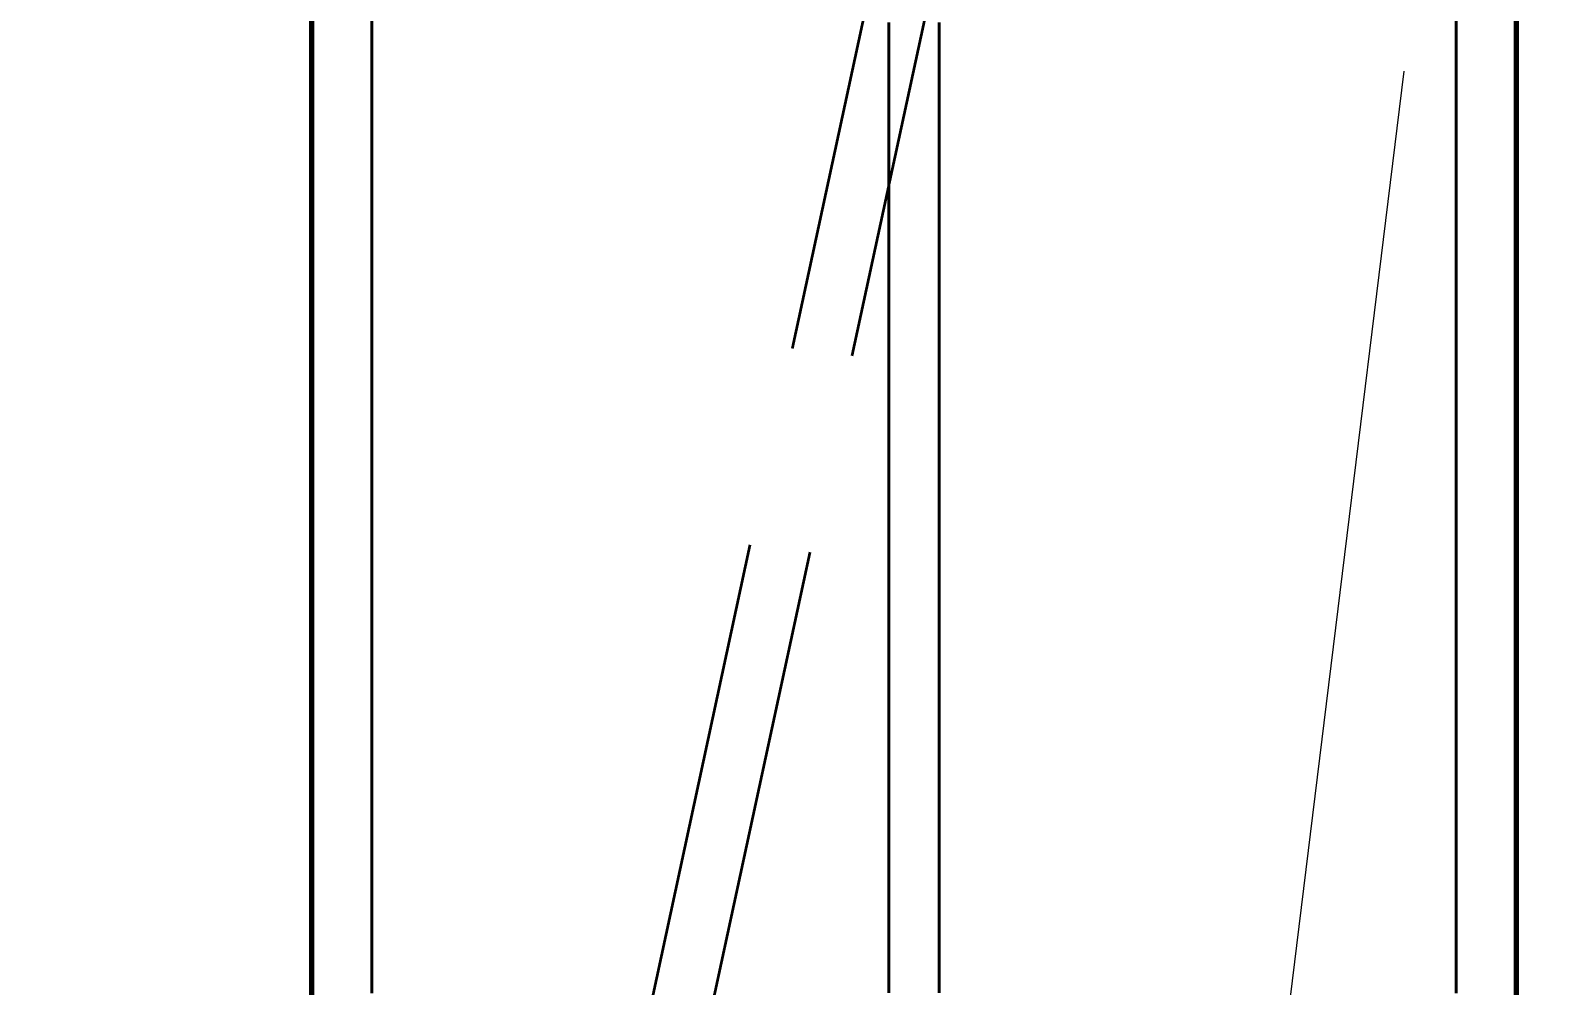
# Model space of a CAD drawing. Header units: millimetres. Extents: x 0 to 2382, y 0 to 420.
# Drawn here: x 132 to 139.64, y 226.1 to 230.86 of the extents above; entities that cross this region are included whole.
import ezdxf

# ---------------------------------------------------------------- set-up
doc = ezdxf.new("R2010")
doc.units = ezdxf.units.MM
doc.linetypes.add('IRAM-E-TRAZOS', pattern=[5, 4, -1])
doc.linetypes.add('IRAM-F-TRAZO-PUNTO', pattern=[20, 15, -2, 1, -2])
for name, color, linetype, lineweight in [('01-VISIBLE', 7, 'CONTINUOUS', 70), ('02-OCULTA', 4, 'IRAM-E-TRAZOS', 35), ('03-EJE', 1, 'IRAM-F-TRAZO-PUNTO', 18), ('04-COTA', 3, 'CONTINUOUS', 18)]:
    doc.layers.add(name, color=color, linetype=linetype, lineweight=lineweight)
doc.styles.add('ISO3098', font='isocpeur.ttf')
doc.dimstyles.new('FLAMA-IRAM', dxfattribs={"dimtxt": 3.5, "dimasz": 3.5, "dimexe": 2, "dimexo": 1.5, "dimgap": 1, "dimtad": 1, "dimdec": 1, "dimtxsty": 'ISO3098', "dimblk": 'IRAM_FLECHA', "dimblk1": 'IRAM_FLECHA', "dimblk2": 'IRAM_FLECHA', "dimcen": 2.5, "dimclrd": 256, "dimclre": 256, "dimclrt": 256, "dimazin": 3, "dimtfac": 1, "dimtmove": 0, "dimatfit": 3, "dimlwd": 18, "dimlwe": 18})

# ---------------------------------------------------------------- blocks, each defined once
blk = doc.blocks.new('IRAM_FLECHA')
blk.add_solid([(0, 0), (-1, 0.125), (-1, -0.125)])

msp = doc.modelspace()

# ---------------------------------------------------------------- linework, layer by layer
at = {"layer": '01-VISIBLE'}
for points in [[(133.4, 226.0375), (133.4, 226.125), (133.4, 226.2125), (133.4, 226.3), (133.4, 226.3875), (133.4, 226.475), (133.4, 226.5625), (133.4, 226.65), (133.4, 226.7375), (133.4, 226.825), (133.4, 226.9125), (133.4, 227), (133.4, 227.0875), (133.4, 227.175), (133.4, 227.2625), (133.4, 227.35), (133.4, 227.4375), (133.4, 227.525), (133.4, 227.6125), (133.4, 227.7), (133.4, 227.7875), (133.4, 227.875), (133.4, 227.9625), (133.4, 228.05), (133.4, 228.1375), (133.4, 228.225), (133.4, 228.3125), (133.4, 228.4), (133.4, 228.4875), (133.4, 228.575), (133.4, 228.6625), (133.4, 228.75), (133.4, 228.8375), (133.4, 228.925), (133.4, 229.0125), (133.4, 229.1), (133.4, 229.1875), (133.4, 229.275), (133.4, 229.3625), (133.4, 229.45), (133.4, 229.5375), (133.4, 229.625), (133.4, 229.7125), (133.4, 229.8), (133.4, 229.8875), (133.4, 229.975), (133.4, 230.0625), (133.4, 230.15), (133.4, 230.2375), (133.4, 230.325), (133.4, 230.4125), (133.4, 230.5), (133.4, 230.5875), (133.4, 230.675), (133.4, 230.7625), (133.4, 230.85), (133.4, 230.9375)], [(139.4, 226.0375), (139.4, 226.125), (139.4, 226.2125), (139.4, 226.3), (139.4, 226.3875), (139.4, 226.475), (139.4, 226.5625), (139.4, 226.65), (139.4, 226.7375), (139.4, 226.825), (139.4, 226.9125), (139.4, 227), (139.4, 227.0875), (139.4, 227.175), (139.4, 227.2625), (139.4, 227.35), (139.4, 227.4375), (139.4, 227.525), (139.4, 227.6125), (139.4, 227.7), (139.4, 227.7875), (139.4, 227.875), (139.4, 227.9625), (139.4, 228.05), (139.4, 228.1375), (139.4, 228.225), (139.4, 228.3125), (139.4, 228.4), (139.4, 228.4875), (139.4, 228.575), (139.4, 228.6625), (139.4, 228.75), (139.4, 228.8375), (139.4, 228.925), (139.4, 229.0125), (139.4, 229.1), (139.4, 229.1875), (139.4, 229.275), (139.4, 229.3625), (139.4, 229.45), (139.4, 229.5375), (139.4, 229.625), (139.4, 229.7125), (139.4, 229.8), (139.4, 229.8875), (139.4, 229.975), (139.4, 230.0625), (139.4, 230.15), (139.4, 230.2375), (139.4, 230.325), (139.4, 230.4125), (139.4, 230.5), (139.4, 230.5875), (139.4, 230.675), (139.4, 230.7625), (139.4, 230.85), (139.4, 230.9375)]]:
    msp.add_lwpolyline(points, dxfattribs=at)
at = {"layer": '02-OCULTA'}
for p, q in [((138.7376, 242.9609), (134.5139, 223.3311)), ((139.0354, 242.9244), (134.8116, 223.2945))]:
    msp.add_line(p, q, dxfattribs=at)
for points in [[(133.4, 230.9375), (133.4, 230.85), (133.4, 230.7625), (133.4, 230.675), (133.4, 230.5875), (133.4, 230.5), (133.4, 230.4125), (133.4, 230.325), (133.4, 230.2375), (133.4, 230.15), (133.4, 230.0625), (133.4, 229.975), (133.4, 229.8875), (133.4, 229.8), (133.4, 229.7125), (133.4, 229.625), (133.4, 229.5375), (133.4, 229.45), (133.4, 229.3625), (133.4, 229.275), (133.4, 229.1875), (133.4, 229.1), (133.4, 229.0125), (133.4, 228.925), (133.4, 228.8375), (133.4, 228.75), (133.4, 228.6625), (133.4, 228.575), (133.4, 228.4875), (133.4, 228.4), (133.4, 228.3125), (133.4, 228.225), (133.4, 228.1375), (133.4, 228.05), (133.4, 227.9625), (133.4, 227.875), (133.4, 227.7875), (133.4, 227.7), (133.4, 227.6125), (133.4, 227.525), (133.4, 227.4375), (133.4, 227.35), (133.4, 227.2625), (133.4, 227.175), (133.4, 227.0875), (133.4, 227), (133.4, 226.9125), (133.4, 226.825), (133.4, 226.7375), (133.4, 226.65), (133.4, 226.5625), (133.4, 226.475), (133.4, 226.3875), (133.4, 226.3), (133.4, 226.2125), (133.4, 226.125), (133.4, 226.0375)], [(139.4, 230.9375), (139.4, 230.85), (139.4, 230.7625), (139.4, 230.675), (139.4, 230.5875), (139.4, 230.5), (139.4, 230.4125), (139.4, 230.325), (139.4, 230.2375), (139.4, 230.15), (139.4, 230.0625), (139.4, 229.975), (139.4, 229.8875), (139.4, 229.8), (139.4, 229.7125), (139.4, 229.625), (139.4, 229.5375), (139.4, 229.45), (139.4, 229.3625), (139.4, 229.275), (139.4, 229.1875), (139.4, 229.1), (139.4, 229.0125), (139.4, 228.925), (139.4, 228.8375), (139.4, 228.75), (139.4, 228.6625), (139.4, 228.575), (139.4, 228.4875), (139.4, 228.4), (139.4, 228.3125), (139.4, 228.225), (139.4, 228.1375), (139.4, 228.05), (139.4, 227.9625), (139.4, 227.875), (139.4, 227.7875), (139.4, 227.7), (139.4, 227.6125), (139.4, 227.525), (139.4, 227.4375), (139.4, 227.35), (139.4, 227.2625), (139.4, 227.175), (139.4, 227.0875), (139.4, 227), (139.4, 226.9125), (139.4, 226.825), (139.4, 226.7375), (139.4, 226.65), (139.4, 226.5625), (139.4, 226.475), (139.4, 226.3875), (139.4, 226.3), (139.4, 226.2125), (139.4, 226.125), (139.4, 226.0375)], [(133.4, 226.062), (133.4, 226.125), (133.4, 226.188), (133.4, 226.251), (133.4, 226.314), (133.4, 226.377), (133.4, 226.44), (133.4, 226.503), (133.4, 226.566), (133.4, 226.629), (133.4, 226.692), (133.4, 226.755), (133.4, 226.818), (133.4, 226.881), (133.4, 226.944), (133.4, 227.007), (133.4, 227.07), (133.4, 227.133), (133.4, 227.196), (133.4, 227.259), (133.4, 227.322), (133.4, 227.385), (133.4, 227.448), (133.4, 227.511), (133.4, 227.574), (133.4, 227.637), (133.4, 227.7), (133.4, 227.763), (133.4, 227.826), (133.4, 227.889), (133.4, 227.952), (133.4, 228.015), (133.4, 228.078), (133.4, 228.141), (133.4, 228.204), (133.4, 228.267), (133.4, 228.33), (133.4, 228.393), (133.4, 228.456), (133.4, 228.519), (133.4, 228.582), (133.4, 228.645), (133.4, 228.708), (133.4, 228.771), (133.4, 228.834), (133.4, 228.897), (133.4, 228.96), (133.4, 229.023), (133.4, 229.086), (133.4, 229.149), (133.4, 229.212), (133.4, 229.275), (133.4, 229.338), (133.4, 229.401), (133.4, 229.464), (133.4, 229.527), (133.4, 229.59), (133.4, 229.653), (133.4, 229.716), (133.4, 229.779), (133.4, 229.842), (133.4, 229.905), (133.4, 229.968), (133.4, 230.031), (133.4, 230.094), (133.4, 230.157), (133.4, 230.22), (133.4, 230.283), (133.4, 230.346), (133.4, 230.409), (133.4, 230.472), (133.4, 230.535), (133.4, 230.598), (133.4, 230.661), (133.4, 230.724), (133.4, 230.787), (133.4, 230.85), (133.4, 230.913)], [(133.4, 230.913), (133.4, 230.85), (133.4, 230.787), (133.4, 230.724), (133.4, 230.661), (133.4, 230.598), (133.4, 230.535), (133.4, 230.472), (133.4, 230.409), (133.4, 230.346), (133.4, 230.283), (133.4, 230.22), (133.4, 230.157), (133.4, 230.094), (133.4, 230.031), (133.4, 229.968), (133.4, 229.905), (133.4, 229.842), (133.4, 229.779), (133.4, 229.716), (133.4, 229.653), (133.4, 229.59), (133.4, 229.527), (133.4, 229.464), (133.4, 229.401), (133.4, 229.338), (133.4, 229.275), (133.4, 229.212), (133.4, 229.149), (133.4, 229.086), (133.4, 229.023), (133.4, 228.96), (133.4, 228.897), (133.4, 228.834), (133.4, 228.771), (133.4, 228.708), (133.4, 228.645), (133.4, 228.582), (133.4, 228.519), (133.4, 228.456), (133.4, 228.393), (133.4, 228.33), (133.4, 228.267), (133.4, 228.204), (133.4, 228.141), (133.4, 228.078), (133.4, 228.015), (133.4, 227.952), (133.4, 227.889), (133.4, 227.826), (133.4, 227.763), (133.4, 227.7), (133.4, 227.637), (133.4, 227.574), (133.4, 227.511), (133.4, 227.448), (133.4, 227.385), (133.4, 227.322), (133.4, 227.259), (133.4, 227.196), (133.4, 227.133), (133.4, 227.07), (133.4, 227.007), (133.4, 226.944), (133.4, 226.881), (133.4, 226.818), (133.4, 226.755), (133.4, 226.692), (133.4, 226.629), (133.4, 226.566), (133.4, 226.503), (133.4, 226.44), (133.4, 226.377), (133.4, 226.314), (133.4, 226.251), (133.4, 226.188), (133.4, 226.125), (133.4, 226.062)], [(133.7, 226.062), (133.7, 226.125), (133.7, 226.188), (133.7, 226.251), (133.7, 226.314), (133.7, 226.377), (133.7, 226.44), (133.7, 226.503), (133.7, 226.566), (133.7, 226.629), (133.7, 226.692), (133.7, 226.755), (133.7, 226.818), (133.7, 226.881), (133.7, 226.944), (133.7, 227.007), (133.7, 227.07), (133.7, 227.133), (133.7, 227.196), (133.7, 227.259), (133.7, 227.322), (133.7, 227.385), (133.7, 227.448), (133.7, 227.511), (133.7, 227.574), (133.7, 227.637), (133.7, 227.7), (133.7, 227.763), (133.7, 227.826), (133.7, 227.889), (133.7, 227.952), (133.7, 228.015), (133.7, 228.078), (133.7, 228.141), (133.7, 228.204), (133.7, 228.267), (133.7, 228.33), (133.7, 228.393), (133.7, 228.456), (133.7, 228.519), (133.7, 228.582), (133.7, 228.645), (133.7, 228.708), (133.7, 228.771), (133.7, 228.834), (133.7, 228.897), (133.7, 228.96), (133.7, 229.023), (133.7, 229.086), (133.7, 229.149), (133.7, 229.212), (133.7, 229.275), (133.7, 229.338), (133.7, 229.401), (133.7, 229.464), (133.7, 229.527), (133.7, 229.59), (133.7, 229.653), (133.7, 229.716), (133.7, 229.779), (133.7, 229.842), (133.7, 229.905), (133.7, 229.968), (133.7, 230.031), (133.7, 230.094), (133.7, 230.157), (133.7, 230.22), (133.7, 230.283), (133.7, 230.346), (133.7, 230.409), (133.7, 230.472), (133.7, 230.535), (133.7, 230.598), (133.7, 230.661), (133.7, 230.724), (133.7, 230.787), (133.7, 230.85), (133.7, 230.913)], [(133.7, 230.913), (133.7, 230.85), (133.7, 230.787), (133.7, 230.724), (133.7, 230.661), (133.7, 230.598), (133.7, 230.535), (133.7, 230.472), (133.7, 230.409), (133.7, 230.346), (133.7, 230.283), (133.7, 230.22), (133.7, 230.157), (133.7, 230.094), (133.7, 230.031), (133.7, 229.968), (133.7, 229.905), (133.7, 229.842), (133.7, 229.779), (133.7, 229.716), (133.7, 229.653), (133.7, 229.59), (133.7, 229.527), (133.7, 229.464), (133.7, 229.401), (133.7, 229.338), (133.7, 229.275), (133.7, 229.212), (133.7, 229.149), (133.7, 229.086), (133.7, 229.023), (133.7, 228.96), (133.7, 228.897), (133.7, 228.834), (133.7, 228.771), (133.7, 228.708), (133.7, 228.645), (133.7, 228.582), (133.7, 228.519), (133.7, 228.456), (133.7, 228.393), (133.7, 228.33), (133.7, 228.267), (133.7, 228.204), (133.7, 228.141), (133.7, 228.078), (133.7, 228.015), (133.7, 227.952), (133.7, 227.889), (133.7, 227.826), (133.7, 227.763), (133.7, 227.7), (133.7, 227.637), (133.7, 227.574), (133.7, 227.511), (133.7, 227.448), (133.7, 227.385), (133.7, 227.322), (133.7, 227.259), (133.7, 227.196), (133.7, 227.133), (133.7, 227.07), (133.7, 227.007), (133.7, 226.944), (133.7, 226.881), (133.7, 226.818), (133.7, 226.755), (133.7, 226.692), (133.7, 226.629), (133.7, 226.566), (133.7, 226.503), (133.7, 226.44), (133.7, 226.377), (133.7, 226.314), (133.7, 226.251), (133.7, 226.188), (133.7, 226.125), (133.7, 226.062)], [(133.7, 226.064), (133.7, 226.126), (133.7, 226.188), (133.7, 226.25), (133.7, 226.312), (133.7, 226.374), (133.7, 226.436), (133.7, 226.498), (133.7, 226.56), (133.7, 226.622), (133.7, 226.684), (133.7, 226.746), (133.7, 226.808), (133.7, 226.87), (133.7, 226.932), (133.7, 226.994), (133.7, 227.056), (133.7, 227.118), (133.7, 227.18), (133.7, 227.242), (133.7, 227.304), (133.7, 227.366), (133.7, 227.428), (133.7, 227.49), (133.7, 227.552), (133.7, 227.614), (133.7, 227.676), (133.7, 227.738), (133.7, 227.8), (133.7, 227.862), (133.7, 227.924), (133.7, 227.986), (133.7, 228.048), (133.7, 228.11), (133.7, 228.172), (133.7, 228.234), (133.7, 228.296), (133.7, 228.358), (133.7, 228.42), (133.7, 228.482), (133.7, 228.544), (133.7, 228.606), (133.7, 228.668), (133.7, 228.73), (133.7, 228.792), (133.7, 228.854), (133.7, 228.916), (133.7, 228.978), (133.7, 229.04), (133.7, 229.102), (133.7, 229.164), (133.7, 229.226), (133.7, 229.288), (133.7, 229.35), (133.7, 229.412), (133.7, 229.474), (133.7, 229.536), (133.7, 229.598), (133.7, 229.66), (133.7, 229.722), (133.7, 229.784), (133.7, 229.846), (133.7, 229.908), (133.7, 229.97), (133.7, 230.032), (133.7, 230.094), (133.7, 230.156), (133.7, 230.218), (133.7, 230.28), (133.7, 230.342), (133.7, 230.404), (133.7, 230.466), (133.7, 230.528), (133.7, 230.59), (133.7, 230.652), (133.7, 230.714), (133.7, 230.776), (133.7, 230.838), (133.7, 230.9)], [(133.7, 230.9), (133.7, 230.838), (133.7, 230.776), (133.7, 230.714), (133.7, 230.652), (133.7, 230.59), (133.7, 230.528), (133.7, 230.466), (133.7, 230.404), (133.7, 230.342), (133.7, 230.28), (133.7, 230.218), (133.7, 230.156), (133.7, 230.094), (133.7, 230.032), (133.7, 229.97), (133.7, 229.908), (133.7, 229.846), (133.7, 229.784), (133.7, 229.722), (133.7, 229.66), (133.7, 229.598), (133.7, 229.536), (133.7, 229.474), (133.7, 229.412), (133.7, 229.35), (133.7, 229.288), (133.7, 229.226), (133.7, 229.164), (133.7, 229.102), (133.7, 229.04), (133.7, 228.978), (133.7, 228.916), (133.7, 228.854), (133.7, 228.792), (133.7, 228.73), (133.7, 228.668), (133.7, 228.606), (133.7, 228.544), (133.7, 228.482), (133.7, 228.42), (133.7, 228.358), (133.7, 228.296), (133.7, 228.234), (133.7, 228.172), (133.7, 228.11), (133.7, 228.048), (133.7, 227.986), (133.7, 227.924), (133.7, 227.862), (133.7, 227.8), (133.7, 227.738), (133.7, 227.676), (133.7, 227.614), (133.7, 227.552), (133.7, 227.49), (133.7, 227.428), (133.7, 227.366), (133.7, 227.304), (133.7, 227.242), (133.7, 227.18), (133.7, 227.118), (133.7, 227.056), (133.7, 226.994), (133.7, 226.932), (133.7, 226.87), (133.7, 226.808), (133.7, 226.746), (133.7, 226.684), (133.7, 226.622), (133.7, 226.56), (133.7, 226.498), (133.7, 226.436), (133.7, 226.374), (133.7, 226.312), (133.7, 226.25), (133.7, 226.188), (133.7, 226.126), (133.7, 226.064)], [(136.275, 226.064), (136.275, 226.126), (136.275, 226.188), (136.275, 226.25), (136.275, 226.312), (136.275, 226.374), (136.275, 226.436), (136.275, 226.498), (136.275, 226.56), (136.275, 226.622), (136.275, 226.684), (136.275, 226.746), (136.275, 226.808), (136.275, 226.87), (136.275, 226.932), (136.275, 226.994), (136.275, 227.056), (136.275, 227.118), (136.275, 227.18), (136.275, 227.242), (136.275, 227.304), (136.275, 227.366), (136.275, 227.428), (136.275, 227.49), (136.275, 227.552), (136.275, 227.614), (136.275, 227.676), (136.275, 227.738), (136.275, 227.8), (136.275, 227.862), (136.275, 227.924), (136.275, 227.986), (136.275, 228.048), (136.275, 228.11), (136.275, 228.172), (136.275, 228.234), (136.275, 228.296), (136.275, 228.358), (136.275, 228.42), (136.275, 228.482), (136.275, 228.544), (136.275, 228.606), (136.275, 228.668), (136.275, 228.73), (136.275, 228.792), (136.275, 228.854), (136.275, 228.916), (136.275, 228.978), (136.275, 229.04), (136.275, 229.102), (136.275, 229.164), (136.275, 229.226), (136.275, 229.288), (136.275, 229.35), (136.275, 229.412), (136.275, 229.474), (136.275, 229.536), (136.275, 229.598), (136.275, 229.66), (136.275, 229.722), (136.275, 229.784), (136.275, 229.846), (136.275, 229.908), (136.275, 229.97), (136.275, 230.032), (136.275, 230.094), (136.275, 230.156), (136.275, 230.218), (136.275, 230.28), (136.275, 230.342), (136.275, 230.404), (136.275, 230.466), (136.275, 230.528), (136.275, 230.59), (136.275, 230.652), (136.275, 230.714), (136.275, 230.776), (136.275, 230.838), (136.275, 230.9)], [(136.275, 230.9), (136.275, 230.838), (136.275, 230.776), (136.275, 230.714), (136.275, 230.652), (136.275, 230.59), (136.275, 230.528), (136.275, 230.466), (136.275, 230.404), (136.275, 230.342), (136.275, 230.28), (136.275, 230.218), (136.275, 230.156), (136.275, 230.094), (136.275, 230.032), (136.275, 229.97), (136.275, 229.908), (136.275, 229.846), (136.275, 229.784), (136.275, 229.722), (136.275, 229.66), (136.275, 229.598), (136.275, 229.536), (136.275, 229.474), (136.275, 229.412), (136.275, 229.35), (136.275, 229.288), (136.275, 229.226), (136.275, 229.164), (136.275, 229.102), (136.275, 229.04), (136.275, 228.978), (136.275, 228.916), (136.275, 228.854), (136.275, 228.792), (136.275, 228.73), (136.275, 228.668), (136.275, 228.606), (136.275, 228.544), (136.275, 228.482), (136.275, 228.42), (136.275, 228.358), (136.275, 228.296), (136.275, 228.234), (136.275, 228.172), (136.275, 228.11), (136.275, 228.048), (136.275, 227.986), (136.275, 227.924), (136.275, 227.862), (136.275, 227.8), (136.275, 227.738), (136.275, 227.676), (136.275, 227.614), (136.275, 227.552), (136.275, 227.49), (136.275, 227.428), (136.275, 227.366), (136.275, 227.304), (136.275, 227.242), (136.275, 227.18), (136.275, 227.118), (136.275, 227.056), (136.275, 226.994), (136.275, 226.932), (136.275, 226.87), (136.275, 226.808), (136.275, 226.746), (136.275, 226.684), (136.275, 226.622), (136.275, 226.56), (136.275, 226.498), (136.275, 226.436), (136.275, 226.374), (136.275, 226.312), (136.275, 226.25), (136.275, 226.188), (136.275, 226.126), (136.275, 226.064)], [(136.525, 226.064), (136.525, 226.126), (136.525, 226.188), (136.525, 226.25), (136.525, 226.312), (136.525, 226.374), (136.525, 226.436), (136.525, 226.498), (136.525, 226.56), (136.525, 226.622), (136.525, 226.684), (136.525, 226.746), (136.525, 226.808), (136.525, 226.87), (136.525, 226.932), (136.525, 226.994), (136.525, 227.056), (136.525, 227.118), (136.525, 227.18), (136.525, 227.242), (136.525, 227.304), (136.525, 227.366), (136.525, 227.428), (136.525, 227.49), (136.525, 227.552), (136.525, 227.614), (136.525, 227.676), (136.525, 227.738), (136.525, 227.8), (136.525, 227.862), (136.525, 227.924), (136.525, 227.986), (136.525, 228.048), (136.525, 228.11), (136.525, 228.172), (136.525, 228.234), (136.525, 228.296), (136.525, 228.358), (136.525, 228.42), (136.525, 228.482), (136.525, 228.544), (136.525, 228.606), (136.525, 228.668), (136.525, 228.73), (136.525, 228.792), (136.525, 228.854), (136.525, 228.916), (136.525, 228.978), (136.525, 229.04), (136.525, 229.102), (136.525, 229.164), (136.525, 229.226), (136.525, 229.288), (136.525, 229.35), (136.525, 229.412), (136.525, 229.474), (136.525, 229.536), (136.525, 229.598), (136.525, 229.66), (136.525, 229.722), (136.525, 229.784), (136.525, 229.846), (136.525, 229.908), (136.525, 229.97), (136.525, 230.032), (136.525, 230.094), (136.525, 230.156), (136.525, 230.218), (136.525, 230.28), (136.525, 230.342), (136.525, 230.404), (136.525, 230.466), (136.525, 230.528), (136.525, 230.59), (136.525, 230.652), (136.525, 230.714), (136.525, 230.776), (136.525, 230.838), (136.525, 230.9)], [(136.525, 230.9), (136.525, 230.838), (136.525, 230.776), (136.525, 230.714), (136.525, 230.652), (136.525, 230.59), (136.525, 230.528), (136.525, 230.466), (136.525, 230.404), (136.525, 230.342), (136.525, 230.28), (136.525, 230.218), (136.525, 230.156), (136.525, 230.094), (136.525, 230.032), (136.525, 229.97), (136.525, 229.908), (136.525, 229.846), (136.525, 229.784), (136.525, 229.722), (136.525, 229.66), (136.525, 229.598), (136.525, 229.536), (136.525, 229.474), (136.525, 229.412), (136.525, 229.35), (136.525, 229.288), (136.525, 229.226), (136.525, 229.164), (136.525, 229.102), (136.525, 229.04), (136.525, 228.978), (136.525, 228.916), (136.525, 228.854), (136.525, 228.792), (136.525, 228.73), (136.525, 228.668), (136.525, 228.606), (136.525, 228.544), (136.525, 228.482), (136.525, 228.42), (136.525, 228.358), (136.525, 228.296), (136.525, 228.234), (136.525, 228.172), (136.525, 228.11), (136.525, 228.048), (136.525, 227.986), (136.525, 227.924), (136.525, 227.862), (136.525, 227.8), (136.525, 227.738), (136.525, 227.676), (136.525, 227.614), (136.525, 227.552), (136.525, 227.49), (136.525, 227.428), (136.525, 227.366), (136.525, 227.304), (136.525, 227.242), (136.525, 227.18), (136.525, 227.118), (136.525, 227.056), (136.525, 226.994), (136.525, 226.932), (136.525, 226.87), (136.525, 226.808), (136.525, 226.746), (136.525, 226.684), (136.525, 226.622), (136.525, 226.56), (136.525, 226.498), (136.525, 226.436), (136.525, 226.374), (136.525, 226.312), (136.525, 226.25), (136.525, 226.188), (136.525, 226.126), (136.525, 226.064)], [(139.1, 226.062), (139.1, 226.125), (139.1, 226.188), (139.1, 226.251), (139.1, 226.314), (139.1, 226.377), (139.1, 226.44), (139.1, 226.503), (139.1, 226.566), (139.1, 226.629), (139.1, 226.692), (139.1, 226.755), (139.1, 226.818), (139.1, 226.881), (139.1, 226.944), (139.1, 227.007), (139.1, 227.07), (139.1, 227.133), (139.1, 227.196), (139.1, 227.259), (139.1, 227.322), (139.1, 227.385), (139.1, 227.448), (139.1, 227.511), (139.1, 227.574), (139.1, 227.637), (139.1, 227.7), (139.1, 227.763), (139.1, 227.826), (139.1, 227.889), (139.1, 227.952), (139.1, 228.015), (139.1, 228.078), (139.1, 228.141), (139.1, 228.204), (139.1, 228.267), (139.1, 228.33), (139.1, 228.393), (139.1, 228.456), (139.1, 228.519), (139.1, 228.582), (139.1, 228.645), (139.1, 228.708), (139.1, 228.771), (139.1, 228.834), (139.1, 228.897), (139.1, 228.96), (139.1, 229.023), (139.1, 229.086), (139.1, 229.149), (139.1, 229.212), (139.1, 229.275), (139.1, 229.338), (139.1, 229.401), (139.1, 229.464), (139.1, 229.527), (139.1, 229.59), (139.1, 229.653), (139.1, 229.716), (139.1, 229.779), (139.1, 229.842), (139.1, 229.905), (139.1, 229.968), (139.1, 230.031), (139.1, 230.094), (139.1, 230.157), (139.1, 230.22), (139.1, 230.283), (139.1, 230.346), (139.1, 230.409), (139.1, 230.472), (139.1, 230.535), (139.1, 230.598), (139.1, 230.661), (139.1, 230.724), (139.1, 230.787), (139.1, 230.85), (139.1, 230.913)], [(139.1, 230.913), (139.1, 230.85), (139.1, 230.787), (139.1, 230.724), (139.1, 230.661), (139.1, 230.598), (139.1, 230.535), (139.1, 230.472), (139.1, 230.409), (139.1, 230.346), (139.1, 230.283), (139.1, 230.22), (139.1, 230.157), (139.1, 230.094), (139.1, 230.031), (139.1, 229.968), (139.1, 229.905), (139.1, 229.842), (139.1, 229.779), (139.1, 229.716), (139.1, 229.653), (139.1, 229.59), (139.1, 229.527), (139.1, 229.464), (139.1, 229.401), (139.1, 229.338), (139.1, 229.275), (139.1, 229.212), (139.1, 229.149), (139.1, 229.086), (139.1, 229.023), (139.1, 228.96), (139.1, 228.897), (139.1, 228.834), (139.1, 228.771), (139.1, 228.708), (139.1, 228.645), (139.1, 228.582), (139.1, 228.519), (139.1, 228.456), (139.1, 228.393), (139.1, 228.33), (139.1, 228.267), (139.1, 228.204), (139.1, 228.141), (139.1, 228.078), (139.1, 228.015), (139.1, 227.952), (139.1, 227.889), (139.1, 227.826), (139.1, 227.763), (139.1, 227.7), (139.1, 227.637), (139.1, 227.574), (139.1, 227.511), (139.1, 227.448), (139.1, 227.385), (139.1, 227.322), (139.1, 227.259), (139.1, 227.196), (139.1, 227.133), (139.1, 227.07), (139.1, 227.007), (139.1, 226.944), (139.1, 226.881), (139.1, 226.818), (139.1, 226.755), (139.1, 226.692), (139.1, 226.629), (139.1, 226.566), (139.1, 226.503), (139.1, 226.44), (139.1, 226.377), (139.1, 226.314), (139.1, 226.251), (139.1, 226.188), (139.1, 226.125), (139.1, 226.062)], [(139.1, 226.064), (139.1, 226.126), (139.1, 226.188), (139.1, 226.25), (139.1, 226.312), (139.1, 226.374), (139.1, 226.436), (139.1, 226.498), (139.1, 226.56), (139.1, 226.622), (139.1, 226.684), (139.1, 226.746), (139.1, 226.808), (139.1, 226.87), (139.1, 226.932), (139.1, 226.994), (139.1, 227.056), (139.1, 227.118), (139.1, 227.18), (139.1, 227.242), (139.1, 227.304), (139.1, 227.366), (139.1, 227.428), (139.1, 227.49), (139.1, 227.552), (139.1, 227.614), (139.1, 227.676), (139.1, 227.738), (139.1, 227.8), (139.1, 227.862), (139.1, 227.924), (139.1, 227.986), (139.1, 228.048), (139.1, 228.11), (139.1, 228.172), (139.1, 228.234), (139.1, 228.296), (139.1, 228.358), (139.1, 228.42), (139.1, 228.482), (139.1, 228.544), (139.1, 228.606), (139.1, 228.668), (139.1, 228.73), (139.1, 228.792), (139.1, 228.854), (139.1, 228.916), (139.1, 228.978), (139.1, 229.04), (139.1, 229.102), (139.1, 229.164), (139.1, 229.226), (139.1, 229.288), (139.1, 229.35), (139.1, 229.412), (139.1, 229.474), (139.1, 229.536), (139.1, 229.598), (139.1, 229.66), (139.1, 229.722), (139.1, 229.784), (139.1, 229.846), (139.1, 229.908), (139.1, 229.97), (139.1, 230.032), (139.1, 230.094), (139.1, 230.156), (139.1, 230.218), (139.1, 230.28), (139.1, 230.342), (139.1, 230.404), (139.1, 230.466), (139.1, 230.528), (139.1, 230.59), (139.1, 230.652), (139.1, 230.714), (139.1, 230.776), (139.1, 230.838), (139.1, 230.9)], [(139.1, 230.9), (139.1, 230.838), (139.1, 230.776), (139.1, 230.714), (139.1, 230.652), (139.1, 230.59), (139.1, 230.528), (139.1, 230.466), (139.1, 230.404), (139.1, 230.342), (139.1, 230.28), (139.1, 230.218), (139.1, 230.156), (139.1, 230.094), (139.1, 230.032), (139.1, 229.97), (139.1, 229.908), (139.1, 229.846), (139.1, 229.784), (139.1, 229.722), (139.1, 229.66), (139.1, 229.598), (139.1, 229.536), (139.1, 229.474), (139.1, 229.412), (139.1, 229.35), (139.1, 229.288), (139.1, 229.226), (139.1, 229.164), (139.1, 229.102), (139.1, 229.04), (139.1, 228.978), (139.1, 228.916), (139.1, 228.854), (139.1, 228.792), (139.1, 228.73), (139.1, 228.668), (139.1, 228.606), (139.1, 228.544), (139.1, 228.482), (139.1, 228.42), (139.1, 228.358), (139.1, 228.296), (139.1, 228.234), (139.1, 228.172), (139.1, 228.11), (139.1, 228.048), (139.1, 227.986), (139.1, 227.924), (139.1, 227.862), (139.1, 227.8), (139.1, 227.738), (139.1, 227.676), (139.1, 227.614), (139.1, 227.552), (139.1, 227.49), (139.1, 227.428), (139.1, 227.366), (139.1, 227.304), (139.1, 227.242), (139.1, 227.18), (139.1, 227.118), (139.1, 227.056), (139.1, 226.994), (139.1, 226.932), (139.1, 226.87), (139.1, 226.808), (139.1, 226.746), (139.1, 226.684), (139.1, 226.622), (139.1, 226.56), (139.1, 226.498), (139.1, 226.436), (139.1, 226.374), (139.1, 226.312), (139.1, 226.25), (139.1, 226.188), (139.1, 226.126), (139.1, 226.064)], [(139.4, 226.062), (139.4, 226.125), (139.4, 226.188), (139.4, 226.251), (139.4, 226.314), (139.4, 226.377), (139.4, 226.44), (139.4, 226.503), (139.4, 226.566), (139.4, 226.629), (139.4, 226.692), (139.4, 226.755), (139.4, 226.818), (139.4, 226.881), (139.4, 226.944), (139.4, 227.007), (139.4, 227.07), (139.4, 227.133), (139.4, 227.196), (139.4, 227.259), (139.4, 227.322), (139.4, 227.385), (139.4, 227.448), (139.4, 227.511), (139.4, 227.574), (139.4, 227.637), (139.4, 227.7), (139.4, 227.763), (139.4, 227.826), (139.4, 227.889), (139.4, 227.952), (139.4, 228.015), (139.4, 228.078), (139.4, 228.141), (139.4, 228.204), (139.4, 228.267), (139.4, 228.33), (139.4, 228.393), (139.4, 228.456), (139.4, 228.519), (139.4, 228.582), (139.4, 228.645), (139.4, 228.708), (139.4, 228.771), (139.4, 228.834), (139.4, 228.897), (139.4, 228.96), (139.4, 229.023), (139.4, 229.086), (139.4, 229.149), (139.4, 229.212), (139.4, 229.275), (139.4, 229.338), (139.4, 229.401), (139.4, 229.464), (139.4, 229.527), (139.4, 229.59), (139.4, 229.653), (139.4, 229.716), (139.4, 229.779), (139.4, 229.842), (139.4, 229.905), (139.4, 229.968), (139.4, 230.031), (139.4, 230.094), (139.4, 230.157), (139.4, 230.22), (139.4, 230.283), (139.4, 230.346), (139.4, 230.409), (139.4, 230.472), (139.4, 230.535), (139.4, 230.598), (139.4, 230.661), (139.4, 230.724), (139.4, 230.787), (139.4, 230.85), (139.4, 230.913)], [(139.4, 230.913), (139.4, 230.85), (139.4, 230.787), (139.4, 230.724), (139.4, 230.661), (139.4, 230.598), (139.4, 230.535), (139.4, 230.472), (139.4, 230.409), (139.4, 230.346), (139.4, 230.283), (139.4, 230.22), (139.4, 230.157), (139.4, 230.094), (139.4, 230.031), (139.4, 229.968), (139.4, 229.905), (139.4, 229.842), (139.4, 229.779), (139.4, 229.716), (139.4, 229.653), (139.4, 229.59), (139.4, 229.527), (139.4, 229.464), (139.4, 229.401), (139.4, 229.338), (139.4, 229.275), (139.4, 229.212), (139.4, 229.149), (139.4, 229.086), (139.4, 229.023), (139.4, 228.96), (139.4, 228.897), (139.4, 228.834), (139.4, 228.771), (139.4, 228.708), (139.4, 228.645), (139.4, 228.582), (139.4, 228.519), (139.4, 228.456), (139.4, 228.393), (139.4, 228.33), (139.4, 228.267), (139.4, 228.204), (139.4, 228.141), (139.4, 228.078), (139.4, 228.015), (139.4, 227.952), (139.4, 227.889), (139.4, 227.826), (139.4, 227.763), (139.4, 227.7), (139.4, 227.637), (139.4, 227.574), (139.4, 227.511), (139.4, 227.448), (139.4, 227.385), (139.4, 227.322), (139.4, 227.259), (139.4, 227.196), (139.4, 227.133), (139.4, 227.07), (139.4, 227.007), (139.4, 226.944), (139.4, 226.881), (139.4, 226.818), (139.4, 226.755), (139.4, 226.692), (139.4, 226.629), (139.4, 226.566), (139.4, 226.503), (139.4, 226.44), (139.4, 226.377), (139.4, 226.314), (139.4, 226.251), (139.4, 226.188), (139.4, 226.125), (139.4, 226.062)]]:
    msp.add_lwpolyline(points, dxfattribs=at)
at = {"layer": '03-EJE'}
msp.add_line((141.2762, 250.5071), (137.7667, 221.9242), dxfattribs=at)

# ---------------------------------------------------------------- dimensions: what is measured, and where the dimension line sits
at = {"layer": '04-COTA'}
msp.add_linear_dim(base=(121, 216.5), p1=(140, 216.5), p2=(156.5, 313.7382), angle=90, dimstyle='FLAMA-IRAM', override={"dimlfac": 10}, dxfattribs=at).render()

doc.saveas('drawing.dxf')
